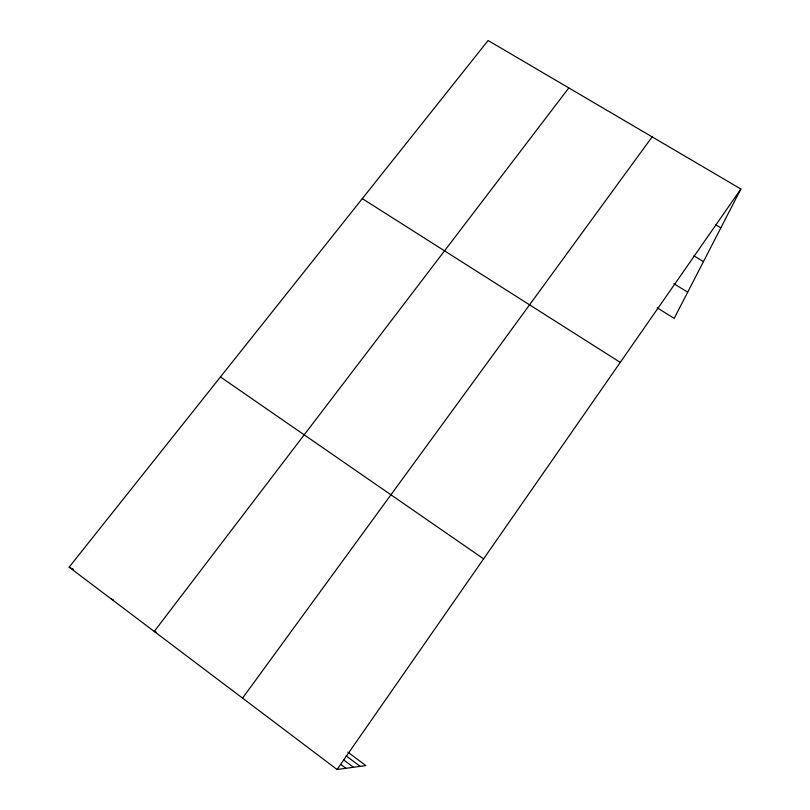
<?xml version="1.0" encoding="UTF-8"?>
<svg xmlns="http://www.w3.org/2000/svg" width="810" height="810" viewBox="0 0 810 810"><rect width="100%" height="100%" fill="white"/><g stroke="black" fill="none" stroke-linecap="round" stroke-linejoin="round"><path stroke-width="1.21" d="M347.895 752.166L365.816 765.602L337.082 769.5L69.123 567.172L488.116 40.5L740.877 189.013L674.183 318.381L657.123 307.8M337.082 769.5L740.877 189.013M242.554 698.119L652.141 136.88M568.812 87.915L154.244 631.435L156.482 632.367M111.294 599.015L113.511 600.028M69.123 567.172L73.497 569.319M715.524 224.684L720.849 227.863M693.755 255.757L703.444 261.63M673.839 283.652L687.7 292.157M362.303 198.642L620.268 362.404M220.452 376.954L483.61 558.849M346.083 755.801L360.146 766.371M343.46 759.76L353.454 767.272M340.919 764.529L345.931 768.295"/></g></svg>
